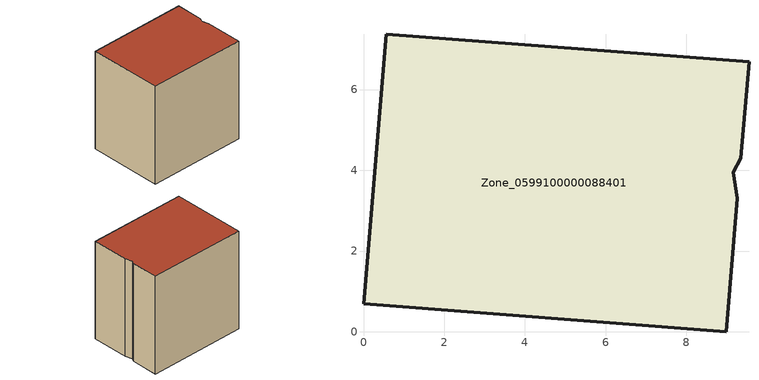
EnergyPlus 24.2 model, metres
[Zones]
Zone_0599100000088401
 floor ground (C_G): 9.15,3.96 9.26,3.31 8.99,0 0,0.69 0.57,7.37 9.55,6.69 9.35,4.3 z7.32
 wall outside (C_F): 9.55,6.69 0.57,7.37 0,0.69 8.99,0 9.26,3.31 9.15,3.96 9.35,4.3 9.55,6.69 z7.32:16.46
 roof outside (C_R): 9.26,3.31 9.15,3.96 9.35,4.3 9.55,6.69 0.57,7.37 0,0.69 8.99,0 z16.46
[BUILDING]
Pand.0599100000088401: North Axis=0; Terrain=City; Loads Convergence Tolerance Value=0.04; Temperature Convergence Tolerance Value=0.4; Solar Distribution=FullExterior; Maximum Number of Warmup Days=25; Minimum Number of Warmup Days=1
[Site:Location]
Rotterdam.The.Hague.AP_ZH_NLD Design_Conditions: Latitude=51.96; Longitude=4.45; Time Zone=1; Elevation=-4.5
[SITE:GROUNDTEMPERATURE:BUILDINGSURFACE]
18, 18, 18, 18, 18, 18, 18, 18, 18, 18, 18, 18
[MATERIAL] Thermal Absorptance=0.9; Solar Absorptance=0.7; Visible Absorptance=0.7
Name | Roughness | Thickness | Conductivity | Density | Specific Heat
G.TC.1965-1974 | MediumSmooth | 0.15 | 0.882353 | 540 | 1210
F.TC.1965-1974 | Rough | 0.3 | 0.697674 | 1920 | 840
R.TC.1965-1974 | MediumRough | 0.2 | 0.232558 | 1500 | 1000
[CONSTRUCTION]
C_G: G.TC.1965-1974
C_F: F.TC.1965-1974
C_R: R.TC.1965-1974
[ZONE]
Zone_0599100000088401: Type=1; Multiplier=1; Ceiling Height=Autocalculate; Volume=Autocalculate; Floor Area=autocalculate; Part of Total Floor Area=Yes
[ZONEINFILTRATION:DESIGNFLOWRATE]
Infil_Zone_0599100000088401: Zone or ZoneList or Space or SpaceList=Zone_0599100000088401; Schedule=AlwaysOn; Design Flow Rate Calculation Method=Flow/Area; Flow Rate per Floor Area=0.003; Constant Term Coefficient=1; Temperature Term Coefficient=0; Velocity Term Coefficient=0; Velocity Squared Term Coefficient=0
[HVACTEMPLATE:ZONE:IDEALLOADSAIRSYSTEM]
Zone_0599100000088401: Maximum Heating Supply Air Temperature=50; Minimum Cooling Supply Air Temperature=13; Maximum Heating Supply Air Humidity Ratio=0.0156; Minimum Cooling Supply Air Humidity Ratio=0.0077; Heating Limit=NoLimit; Cooling Limit=NoLimit; Dehumidification Control Type=ConstantSensibleHeatRatio; Cooling Sensible Heat Ratio=0.7; Dehumidification Setpoint=60; Humidification Control Type=None; Humidification Setpoint=30; Outdoor Air Method=None; Outdoor Air Flow Rate per Person=0.00944; Outdoor Air Flow Rate per Zone Floor Area=0; Outdoor Air Flow Rate per Zone=0; Demand Controlled Ventilation Type=None; Outdoor Air Economizer Type=NoEconomizer; Heat Recovery Type=None; Sensible Heat Recovery Effectiveness=0.7; Latent Heat Recovery Effectiveness=0.65
[ZONECONTROL:THERMOSTAT]
ThermostatControl_Zone_0599100000088401: Zone or ZoneList=Zone_0599100000088401; Control Type Schedule=DualSetpointControlType; Control 1=Thermostat_Zone_0599100000088401; Temperature Difference Between Cutout And Setpoint=0
[THERMOSTATSETPOINT:DUALSETPOINT]
Thermostat_Zone_0599100000088401: Heating Setpoint Temperature Schedule=HeatingSetpoint_Zone_0599100000088401; Cooling Setpoint Temperature Schedule=CoolingSetpoint_Zone_0599100000088401
[SCHEDULE:COMPACT]
HeatingSetpoint_Zone_0599100000088401: Through: 12/31, For: AllDays, Until: 24:00, 21
CoolingSetpoint_Zone_0599100000088401: Through: 12/31, For: AllDays, Until: 24:00, 24
DualSetpointControlType: Through: 12/31, For: AllDays, Until: 24:00, 4
AlwaysOn: Through: 12/31, For: AllDays, Until: 24:00, 1
